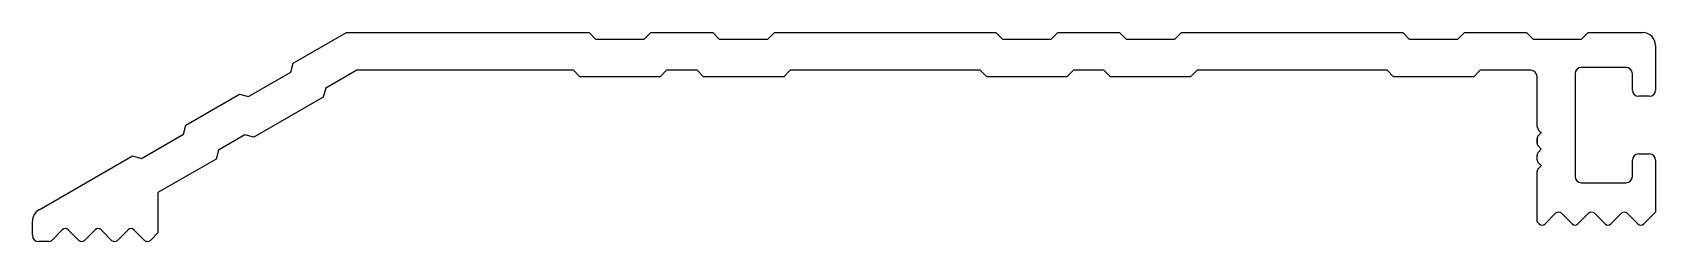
# Model space of a CAD drawing. Header units: inches. Extents: x -53.8 to 44.6, y -1.4 to 11.3.
import ezdxf

# ---------------------------------------------------------------- set-up
doc = ezdxf.new("R2010")
doc.units = ezdxf.units.IN
doc.header["$MEASUREMENT"] = 0
doc.layers.add('12', color=4, linetype='Continuous')

msp = doc.modelspace()

# ---------------------------------------------------------------- linework, layer by layer
at = {"layer": '12', "color": 7}
for p, q in [((-38.008, 9.464), (-34.76, 11.339)), ((-34.76, 11.339), (-20.063, 11.339)), ((-20.063, 11.339), (-19.663, 10.939)), ((-19.663, 10.939), (-16.713, 10.939)), ((-16.713, 10.939), (-16.313, 11.339)), ((-16.313, 11.339), (-12.563, 11.339)), ((-12.563, 11.339), (-12.163, 10.939)), ((-12.163, 10.939), (-9.213, 10.939)), ((-9.213, 10.939), (-8.813, 11.339)), ((-8.813, 11.339), (4.607, 11.339)), ((4.607, 11.339), (5.007, 10.939)), ((5.007, 10.939), (7.957, 10.939)), ((7.957, 10.939), (8.357, 11.339)), ((8.357, 11.339), (12.107, 11.339)), ((12.107, 11.339), (12.507, 10.939)), ((12.507, 10.939), (15.457, 10.939)), ((15.457, 10.939), (15.857, 11.339)), ((15.857, 11.339), (29.277, 11.339)), ((29.277, 11.339), (29.677, 10.939)), ((29.677, 10.939), (32.627, 10.939)), ((32.627, 10.939), (33.027, 11.339)), ((33.027, 11.339), (36.777, 11.339)), ((36.777, 11.339), (37.177, 10.939)), ((37.177, 10.939), (40.127, 10.939)), ((40.127, 10.939), (40.527, 11.339)), ((40.527, 11.339), (43.807, 11.339)), ((44.607, 10.539), (44.607, 7.839)), ((-40.709, 7.443), (-38.154, 8.918)), ((-38.154, 8.918), (-38.008, 9.464)), ((-34.144, 9.039), (-36.033, 7.949)), ((-21.015, 9.039), (-34.144, 9.039)), ((-20.615, 8.639), (-21.015, 9.039)), ((-15.36, 9.039), (-15.76, 8.639)), ((-13.515, 9.039), (-15.36, 9.039)), ((-13.115, 8.639), (-13.515, 9.039)), ((-7.86, 9.039), (-8.26, 8.639)), ((3.655, 9.039), (-7.86, 9.039)), ((4.055, 8.639), (3.655, 9.039)), ((9.31, 9.039), (8.91, 8.639)), ((11.155, 9.039), (9.31, 9.039)), ((11.555, 8.639), (11.155, 9.039)), ((16.81, 9.039), (16.41, 8.639)), ((28.325, 9.039), (16.81, 9.039)), ((28.725, 8.639), (28.325, 9.039)), ((33.98, 9.039), (33.58, 8.639)), ((37.047, 9.039), (33.98, 9.039)), ((42.827, 9.209), (40.107, 9.209)), ((-36.033, 7.949), (-36.179, 7.403)), ((-15.76, 8.639), (-20.615, 8.639)), ((-8.26, 8.639), (-13.115, 8.639)), ((8.91, 8.639), (4.055, 8.639)), ((16.41, 8.639), (11.555, 8.639)), ((33.58, 8.639), (28.725, 8.639)), ((37.427, 5.603), (37.427, 8.659)), ((39.727, 8.829), (39.727, 2.589)), ((43.207, 7.839), (43.207, 8.829)), ((-44.503, 5.714), (-41.255, 7.589)), ((-41.255, 7.589), (-40.709, 7.443)), ((-36.179, 7.403), (-40.384, 4.975)), ((44.227, 7.459), (43.587, 7.459)), ((-47.204, 3.693), (-44.649, 5.168)), ((-44.649, 5.168), (-44.503, 5.714)), ((-40.93, 5.121), (-42.528, 4.199)), ((-40.384, 4.975), (-40.93, 5.121)), ((37.427, 5.603), (37.427, 5.603)), ((37.427, 5.603), (37.427, 5.603)), ((37.427, 5.603), (37.427, 5.603)), ((37.501, 5.073), (37.672, 5.244)), ((-42.528, 4.199), (-42.674, 3.653)), ((37.427, 4.603), (37.427, 4.896)), ((37.427, 4.896), (37.427, 4.603)), ((37.427, 4.603), (37.427, 4.896)), ((37.427, 4.896), (37.427, 4.603)), ((37.427, 4.603), (37.427, 4.896)), ((37.672, 4.255), (37.501, 4.426)), ((37.501, 4.073), (37.672, 4.244)), ((43.587, 3.959), (44.227, 3.959)), ((-53.413, 0.57), (-47.751, 3.84)), ((-47.751, 3.84), (-47.204, 3.693)), ((-42.674, 3.653), (-46.203, 1.616)), ((37.427, 3.603), (37.427, 3.896)), ((37.672, 3.255), (37.501, 3.426)), ((37.501, 3.073), (37.672, 3.244)), ((43.207, 2.589), (43.207, 3.579)), ((44.607, 3.579), (44.607, 0.429)), ((37.427, -0.16), (37.427, 2.896)), ((37.427, 2.896), (37.427, 2.896)), ((37.427, 2.896), (37.427, 2.896)), ((37.427, 2.896), (37.427, 2.896)), ((37.427, 2.896), (37.427, 2.896)), ((37.427, 2.896), (37.427, 2.896)), ((40.107, 2.209), (42.827, 2.209)), ((-46.203, 1.616), (-46.203, -0.827)), ((38.551, 0.356), (37.908, -0.287)), ((39.549, -0.287), (38.905, 0.356)), ((40.546, 0.356), (39.902, -0.287)), ((41.543, -0.287), (40.899, 0.356)), ((42.54, 0.356), (41.896, -0.287)), ((43.537, -0.287), (42.893, 0.356)), ((44.607, 0.429), (43.891, -0.287)), ((-53.813, -0.981), (-53.813, -0.122)), ((-52.002, -0.644), (-52.646, -1.287)), ((-51.005, -1.287), (-51.649, -0.644)), ((-50.008, -0.644), (-50.652, -1.287)), ((-49.011, -1.287), (-49.655, -0.644)), ((-48.014, -0.644), (-48.657, -1.287)), ((-47.017, -1.287), (-47.66, -0.644)), ((-46.203, -0.827), (-46.663, -1.287)), ((37.554, -0.287), (37.427, -0.16)), ((37.427, -0.16), (37.427, -0.16)), ((-52.823, -1.361), (-53.433, -1.361))]:
    msp.add_line(p, q, dxfattribs=at)
for centre, radius, start, end in [((43.807, 10.539), 0.8, 360, 90), ((37.047, 8.659), 0.38, 360, 90), ((40.107, 8.829), 0.38, 90, 180), ((42.827, 8.829), 0.38, 360, 90), ((43.587, 7.839), 0.38, 180, 270), ((44.227, 7.839), 0.38, 270, 360), ((37.969, 5.724), 0.555, 192.58207, 237.58207), ((37.677, 4.896), 0.25, 135, 180), ((37.666, 5.25), 0.008, 315, 45), ((37.677, 4.603), 0.25, 180, 225), ((37.677, 3.896), 0.25, 135, 180), ((37.666, 4.25), 0.008, 315, 45), ((43.587, 3.579), 0.38, 90, 180), ((44.227, 3.579), 0.38, 360, 90), ((37.677, 3.603), 0.25, 180, 225), ((37.677, 2.896), 0.25, 135, 180), ((37.666, 3.25), 0.008, 315, 45), ((40.107, 2.589), 0.38, 180, 270), ((42.827, 2.589), 0.38, 270, 360), ((-53.013, -0.122), 0.8, 120.00054, 180), ((38.728, 0.179), 0.25, 45, 135), ((40.722, 0.179), 0.25, 45, 135), ((42.717, 0.179), 0.25, 45, 135), ((-53.433, -0.981), 0.38, 180, 270), ((-51.826, -0.821), 0.25, 45, 135), ((-49.831, -0.821), 0.25, 45, 135), ((-47.837, -0.821), 0.25, 45, 135), ((37.731, -0.111), 0.25, 225, 315), ((39.725, -0.111), 0.25, 225, 315), ((41.72, -0.111), 0.25, 225, 315), ((43.714, -0.111), 0.25, 225, 315), ((-52.823, -1.111), 0.25, 270, 315), ((-50.828, -1.111), 0.25, 225, 315), ((-48.834, -1.111), 0.25, 225, 315), ((-46.84, -1.111), 0.25, 225, 315)]:
    msp.add_arc(centre, radius, start, end, dxfattribs=at)

doc.saveas('drawing.dxf')
